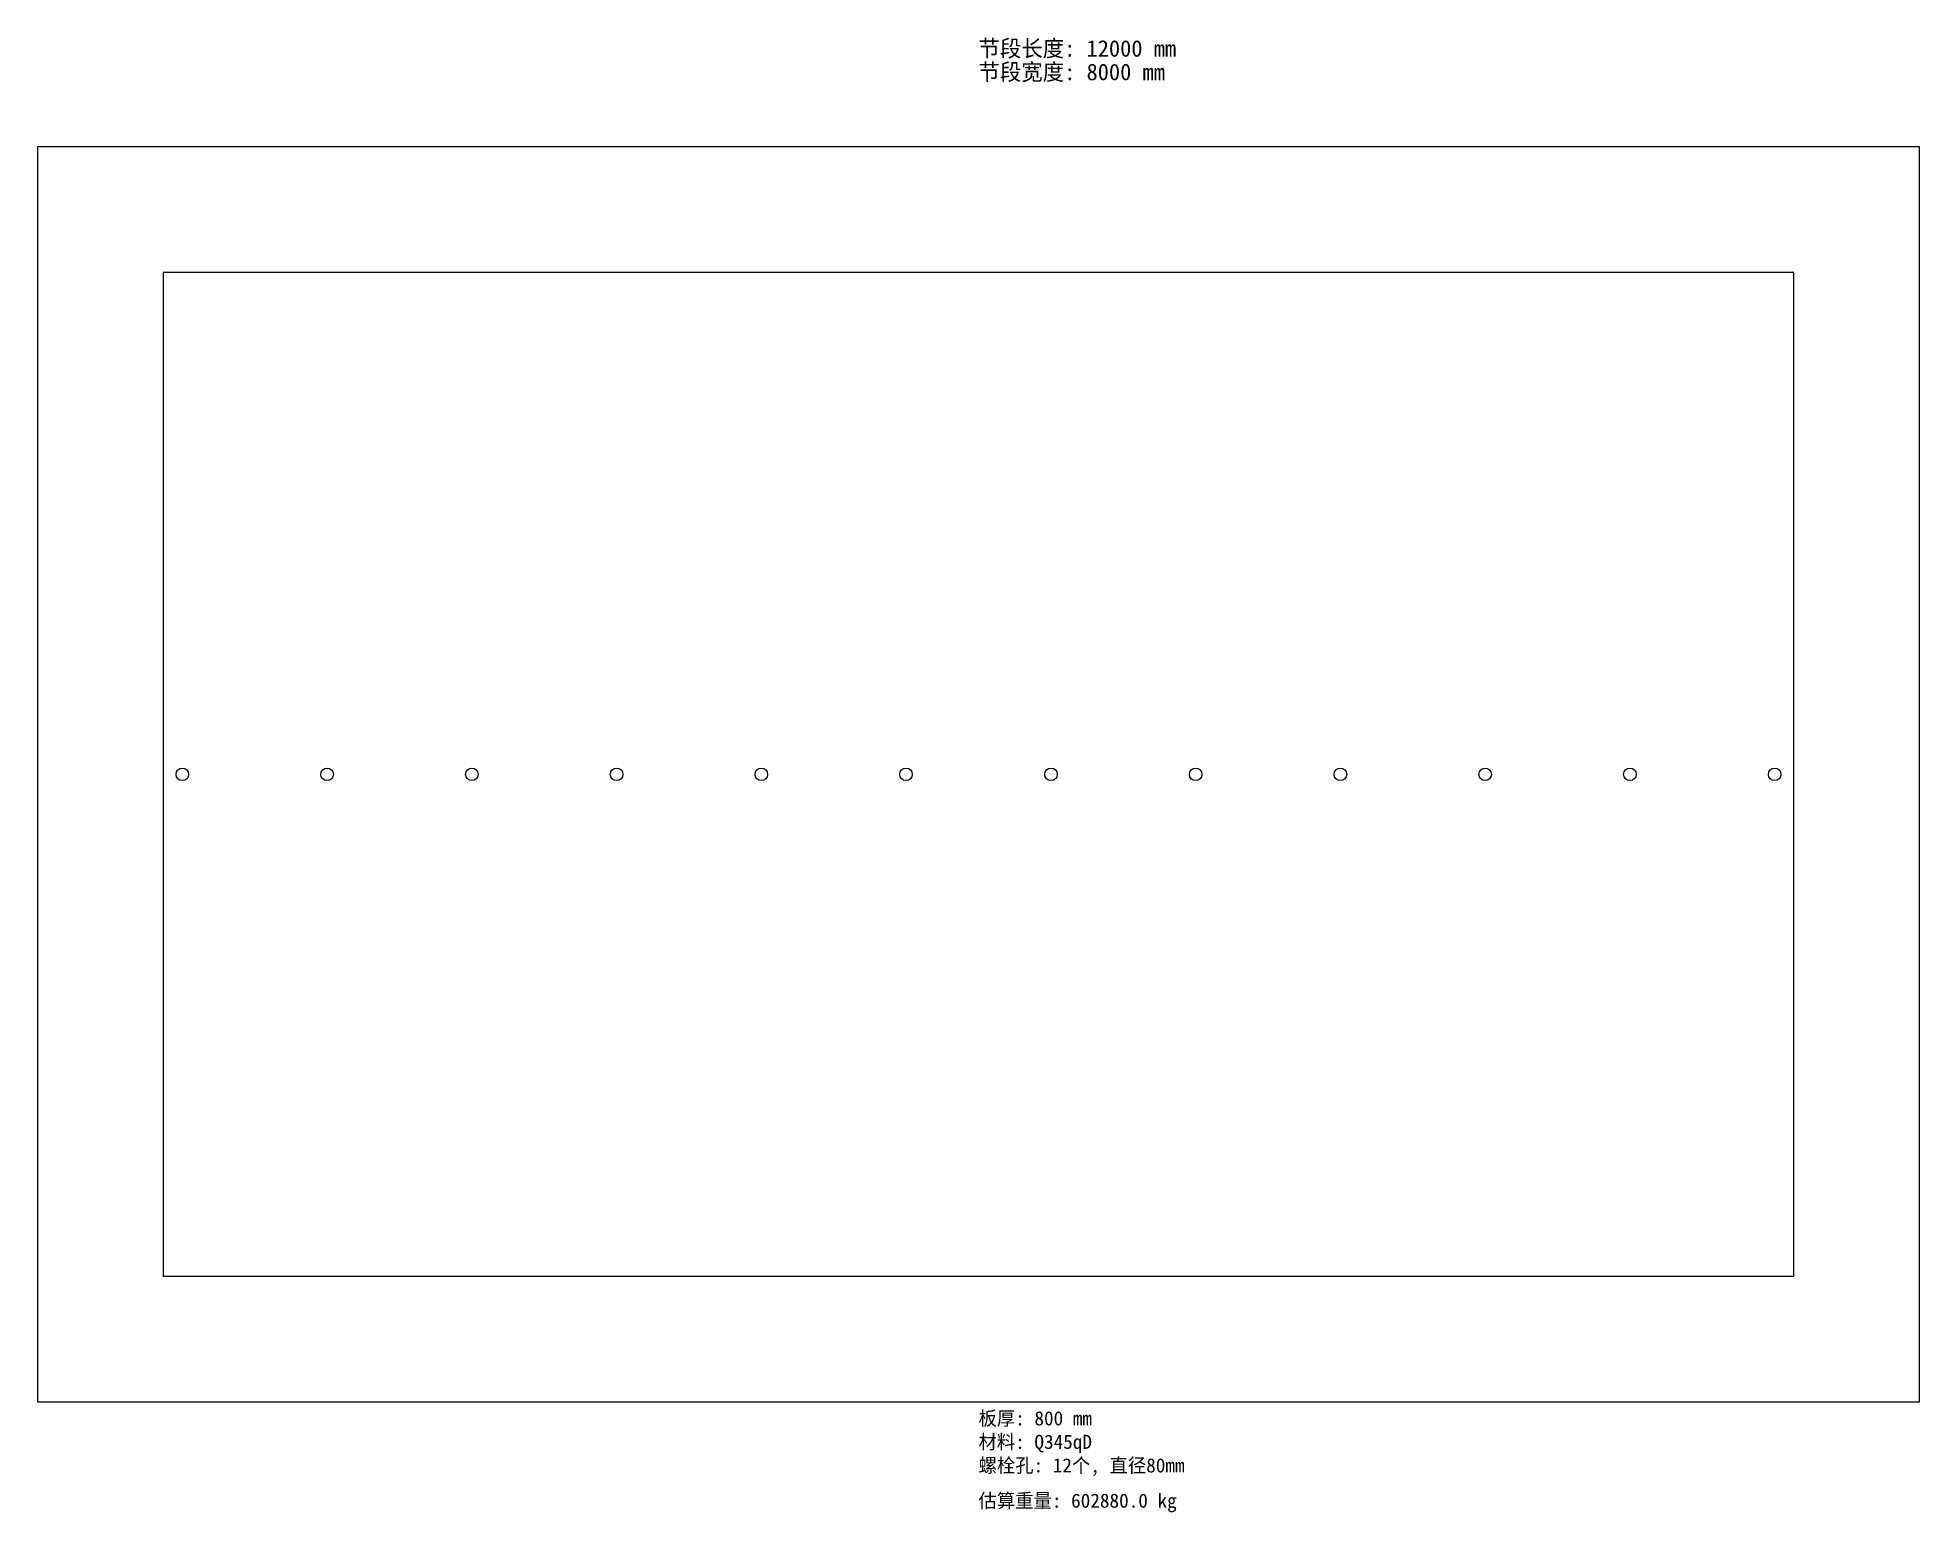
# Model space of a CAD drawing. Header units: millimetres. Extents: x 0 to 12000, y -705 to 8696.
import ezdxf

# ---------------------------------------------------------------- set-up
doc = ezdxf.new("R2010")
doc.units = ezdxf.units.MM
doc.layers.add('轮廓线', color=7, linetype='Continuous')

msp = doc.modelspace()

# ---------------------------------------------------------------- linework, layer by layer
at = {"layer": '轮廓线'}
for points in [[(0, 0), (12000, 0), (12000, 8000), (0, 8000), (0, 0)], [(800, 800), (11200, 800), (11200, 7200), (800, 7200), (800, 800)]]:
    msp.add_lwpolyline(points, close=True, dxfattribs=at)
for centre in [(923, 4000), (1846, 4000), (2769, 4000), (3692, 4000), (4615, 4000), (5538, 4000), (6462, 4000), (7385, 4000), (8308, 4000), (9231, 4000), (10154, 4000), (11077, 4000)]:
    msp.add_circle(centre, 40, dxfattribs=at)

# ---------------------------------------------------------------- texts
for s, height, p in [('节段长度: 12000 mm', 105, (6000, 8575)), ('节段宽度: 8000 mm', 105, (6000, 8425)), ('板厚: 800 mm', 90, (6000, -150)), ('材料: Q345qD', 90, (6000, -300)), ('螺栓孔: 12个, 直径80mm', 90, (6000, -450)), ('估算重量: 602880.0 kg', 90, (6000, -675))]:
    msp.add_text(s, height=height).set_placement(p)

doc.saveas('drawing.dxf')
